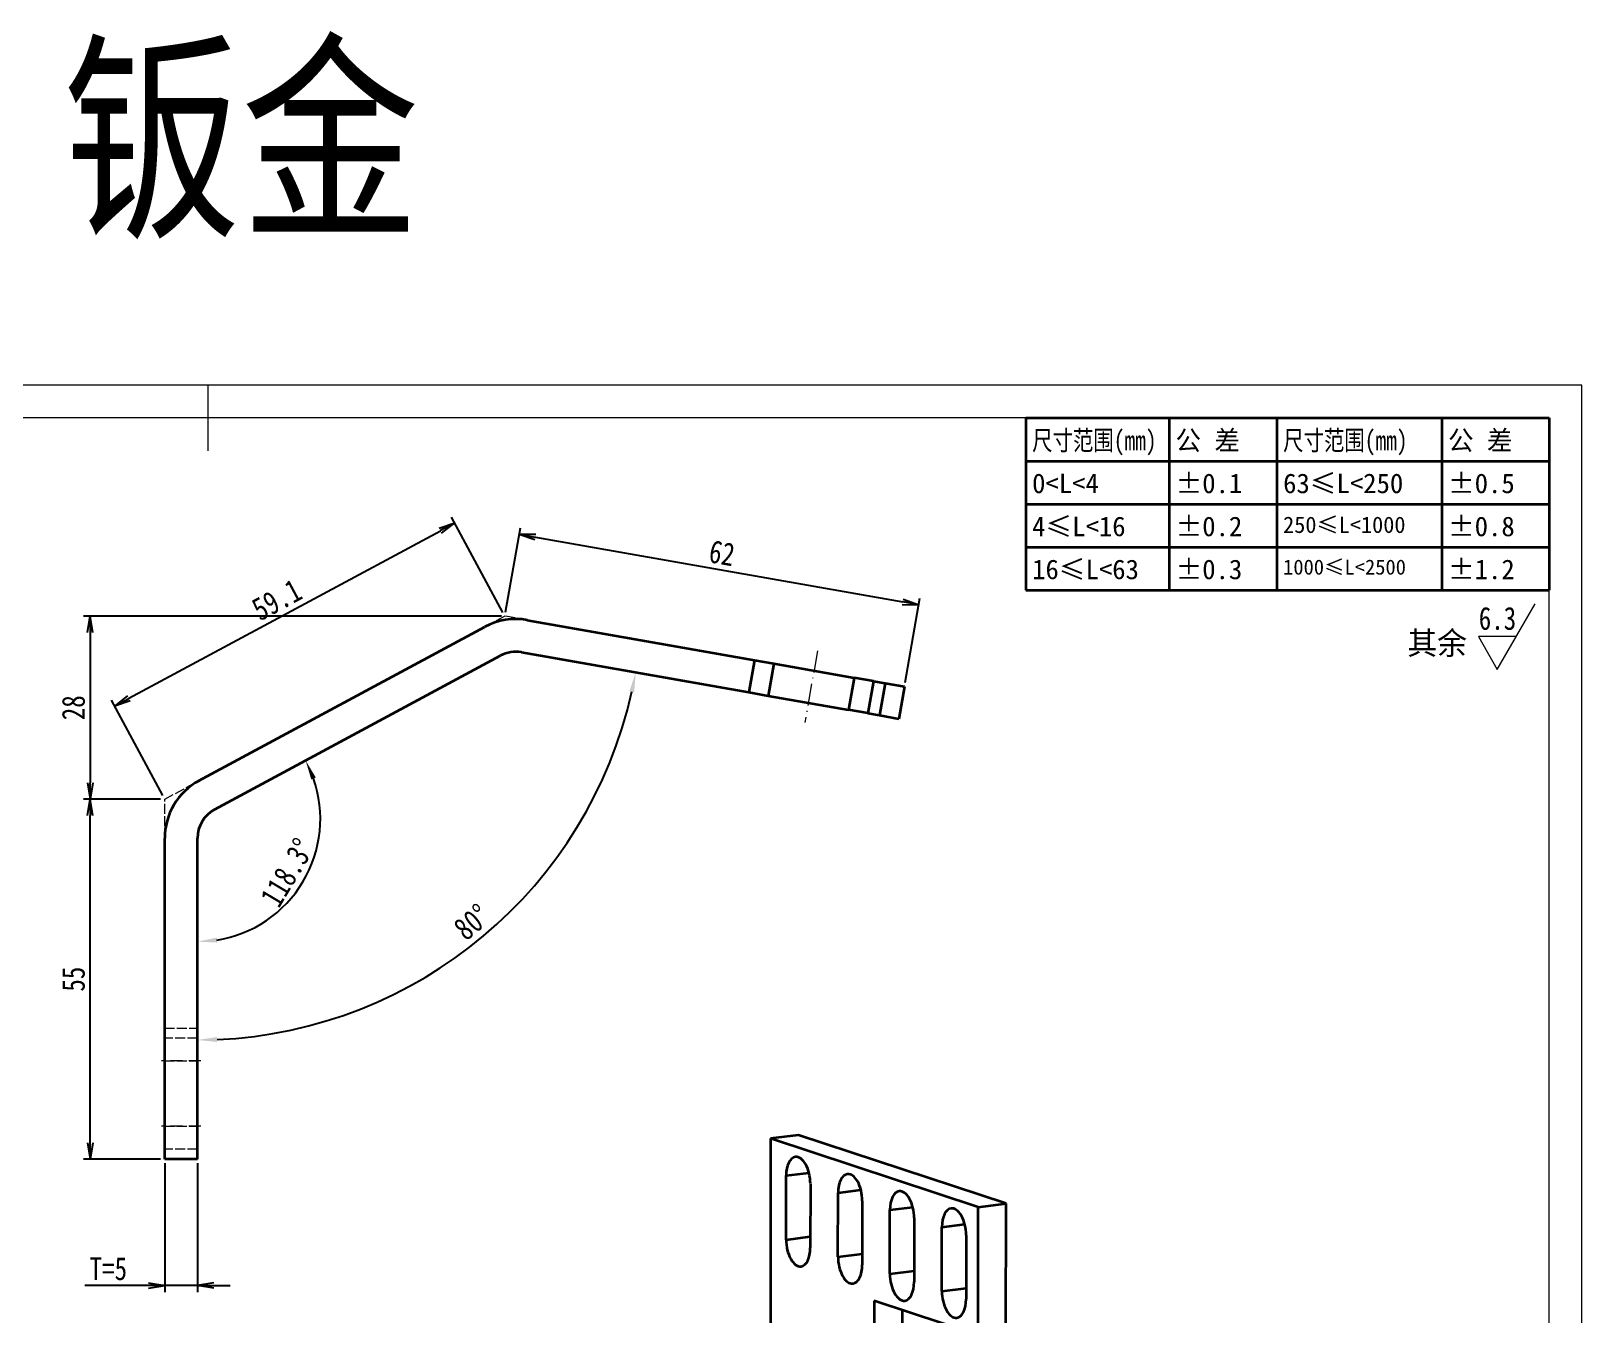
# Model space of a CAD drawing. Header units: millimetres. Extents: x -15766 to 80009, y -9701 to 15159.
# Drawn here: x -7952.4 to -7715.4, y 2993.4 to 3189.6 of the extents above; entities that cross this region are included whole.
import ezdxf
from ezdxf.enums import TextEntityAlignment as Align

# ---------------------------------------------------------------- set-up
doc = ezdxf.new("R2010")
doc.units = ezdxf.units.MM
for name, pattern in [('CENTER-HOKUTO_1', [16, 13, -1, 1, -1]), ('DASHDOT', [18.5, 12, -3, 0.5, -3]), ('DASHED', [15, 12, -3]), ('HIDDEN-HOKUTO_1', [2, 1, -1])]:
    doc.linetypes.add(name, pattern=pattern)
doc.layers.get('DEFPOINTS').update_dxf_attribs({"lineweight": 18})
for name, color, linetype, lineweight in [('AM_7', 2, 'CENTER-HOKUTO_1', 18), ('AM_HID', 1, 'HIDDEN-HOKUTO_1', 18), ('AM_VIS', 7, 'Continuous', 18), ('CDRAFT0', 7, 'Continuous', 18), ('DIM', 253, 'Continuous', 20), ('title_frame', 7, 'Continuous', 18), ('word_dim', 9, 'Continuous', 18), ('尺寸线层', 3, 'Continuous', 18), ('粗实线层', 7, 'Continuous', 35), ('粗实线层_1', 7, 'Continuous', 15)]:
    doc.layers.add(name, color=color, linetype=linetype, lineweight=lineweight)
doc.styles.add('DIM', font='', dxfattribs={"width": 0.8})
doc.styles.get('DIM').set_extended_font_data('NSimSun')
doc.dimstyles.new('1-1', dxfattribs={"dimtxt": 3.5, "dimasz": 3, "dimexe": 1, "dimexo": 0, "dimgap": 1, "dimtad": 1, "dimdsep": 46, "dimtxsty": 'DIM', "dimblk": '_CAXARROW', "dimcen": 0, "dimdle": 6, "dimclrd": 256, "dimclre": 256, "dimclrt": 3, "dimazin": 2, "dimtfac": 0.707107, "dimtmove": 0, "dimatfit": 3, "dimfxl": 0, "dimfrac": 2, "dimtolj": 1, "dimarcsym": 0})
doc.dimstyles.new('1-1$0', dxfattribs={"dimtxt": 3.5, "dimasz": 2.5, "dimexe": 1, "dimexo": 0.625, "dimgap": 0.8, "dimtad": 1, "dimdsep": 46, "dimtxsty": 'DIM', "dimblk": 'OPEN', "dimcen": 0, "dimdle": 5, "dimclrd": 256, "dimclre": 256, "dimclrt": 3, "dimazin": 3, "dimtfac": 0.5, "dimtmove": 0, "dimatfit": 3, "dimldrblk": 'OPEN', "dimfxl": 0, "dimtolj": 1, "dimarcsym": 0})

# ---------------------------------------------------------------- blocks, each defined once
blk = doc.blocks.new('*X1577')
at = {"layer": 'CDRAFT0'}
for p, q in [((420, 297), (0, 297)), ((420, 0), (420, 297))]:
    blk.add_line(p, q, dxfattribs=at)
at = {"layer": '粗实线层_1'}
for p, q in [((210, 297), (210, 287)), ((415, 292), (25, 292)), ((415, 5), (415, 292))]:
    blk.add_line(p, q, dxfattribs=at)
blk = doc.blocks.new('自由公差_1')
at = {"layer": '粗实线层'}
for p, q in [((-80, 0), (0, 0)), ((-80, 0), (-80, -26.3)), ((-58.08, 0), (-58.08, -26.3)), ((-41.64, 0), (-41.64, -26.3)), ((-16.44, 0), (-16.44, -26.3)), ((0, 0), (0, -26.3)), ((-80, -6.58), (0, -6.58)), ((-80, -13.15), (0, -13.15)), ((-80, -19.73), (0, -19.73)), ((-80, -26.3), (0, -26.3))]:
    blk.add_line(p, q, dxfattribs=at)
at = {"layer": '尺寸线层', "linetype": 'Continuous', "attachment_point": 1, "line_spacing_factor": 0.9}
for s, insert, char_height, width in [('{\\W0.8;尺寸范围(mm)}', (-79.04, -1.92), 3, 22.6032), ('公 差', (-57.12, -1.92), 3, 22.6032), ('{\\W0.8;尺寸范围(mm)}', (-40.68, -1.92), 3, 22.6032), ('公 差', (-15.48, -1.92), 3, 22.6032), ('0<L<4', (-79.04, -8.49), 3, 22.6032), ('%%P0.1', (-57.12, -8.49), 3, 12.7119), ('63≤L<250', (-40.68, -8.49), 3, 22.6032), ('%%P0.5', (-15.48, -8.49), 3, 12.5771), ('4≤L<16', (-79.04, -15.07), 3, 22.6032), ('%%P0.2', (-57.12, -15.07), 3, 12.4769), ('250≤L<1000', (-40.68, -15.07), 2.5, 22.6032), ('%%P0.8', (-15.48, -15.07), 3, 13.0759), ('16≤L<63', (-79.04, -21.64), 3, 22.6032), ('%%P0.3', (-57.12, -21.64), 3, 12.7119), ('1000≤L<2500', (-40.68, -21.64), 2.3, 22.6032), ('%%P1.2', (-15.48, -21.64), 3, 12.8764)]:
    blk.add_mtext(s, dxfattribs=dict(at, insert=insert, char_height=char_height, width=width))
blk = doc.blocks.new('A$C6ABE01B5')
at = {"layer": 'AM_VIS', "color": 7, "lineweight": 35}
for p, q in [((-31.75, 10.48), (-31.8, -37.51)), ((0, 0), (-31.75, 10.48)), ((4.24, 0.54), (-27.5, 11.01)), ((-15.9, -14.34), (-15.93, -42.75)), ((-11.66, -15.74), (-11.69, -42.21)), ((-27.35, -45.56), (9.69, -63.89)), ((-9.46, -46.24), (27.58, -64.56)), ((16.17, -58.92), (43.91, -49.76)), ((30.32, -64.72), (76.74, -49.41)), ((-11.48, -50.8), (25.56, -69.13)), ((31.05, -69.45), (77.47, -54.13))]:
    blk.add_line(p, q, dxfattribs=at)
at = {"layer": 'AM_VIS', "color": 7, "lineweight": 35, "ltscale": 0.106902}
for p, q in [((-27.5, 11.01), (-31.75, 10.48)), ((-0.02, -19.57), (4.22, -19.04))]:
    blk.add_line(p, q, dxfattribs=at)
at = {"layer": 'AM_VIS', "color": 7, "lineweight": 35, "ltscale": 0.24469}
for p, q in [((-29.38, -4.99), (-29.37, 4.8)), ((-25.67, 3.57), (-25.68, -6.21)), ((-21.45, -7.61), (-21.43, 2.18)), ((-17.73, 0.96), (-17.74, -8.83)), ((-9.79, -1.66), (-9.81, -11.45)), ((-5.57, -12.85), (-5.56, -3.06)), ((-1.86, -4.28), (-1.87, -14.07))]:
    blk.add_line(p, q, dxfattribs=at)
at = {"layer": 'AM_VIS', "color": 7, "lineweight": 35, "ltscale": 0.088002}
for p, q in [((-29.37, 4.8), (-25.88, 5.24)), ((-21.43, 2.18), (-17.94, 2.62))]:
    blk.add_line(p, q, dxfattribs=at)
at = {"layer": 'AM_VIS', "color": 7, "lineweight": 35, "ltscale": 0.088052}
blk.add_line((-13.5, -0.44), (-10, 0), dxfattribs=at)
at = {"layer": 'AM_VIS', "color": 7, "lineweight": 35, "ltscale": 0.489374}
blk.add_line((-0.02, -19.57), (0, 0), dxfattribs=at)
at = {"layer": 'AM_VIS', "color": 7, "lineweight": 35, "ltscale": 0.106903}
blk.add_line((0, 0), (4.24, 0.54), dxfattribs=at)
at = {"layer": 'AM_VIS', "color": 7, "lineweight": 35, "ltscale": 0.48938}
blk.add_line((4.22, -19.04), (4.24, 0.54), dxfattribs=at)
at = {"layer": 'AM_VIS', "color": 7, "lineweight": 35, "ltscale": 0.244684}
blk.add_line((-13.51, -10.23), (-13.5, -0.44), dxfattribs=at)
at = {"layer": 'AM_VIS', "color": 7, "lineweight": 35, "ltscale": 0.093368}
blk.add_line((-29.38, -4.99), (-25.68, -4.52), dxfattribs=at)
at = {"layer": 'AM_VIS', "color": 7, "lineweight": 35, "ltscale": 0.088003}
blk.add_line((-5.56, -3.06), (-2.07, -2.62), dxfattribs=at)
at = {"layer": 'AM_VIS', "color": 7, "lineweight": 35, "ltscale": 0.093415}
blk.add_line((-21.45, -7.61), (-17.74, -7.14), dxfattribs=at)
at = {"layer": 'AM_VIS', "color": 7, "lineweight": 35, "ltscale": 0.093367}
blk.add_line((-13.51, -10.23), (-9.8, -9.76), dxfattribs=at)
at = {"layer": 'AM_VIS', "color": 7, "lineweight": 35, "ltscale": 0.093416}
blk.add_line((-5.57, -12.85), (-1.87, -12.38), dxfattribs=at)
at = {"layer": 'AM_VIS', "color": 7, "lineweight": 35, "ltscale": 0.417876}
for p, q in [((-0.02, -19.57), (-15.9, -14.34)), ((-15.93, -42.75), (-31.8, -37.51)), ((-11.48, -50.8), (-27.35, -45.56))]:
    blk.add_line(p, q, dxfattribs=at)
at = {"layer": 'AM_VIS', "color": 7, "lineweight": 35, "ltscale": 0.040868}
for p, q in [((59.37, -44.66), (58.45, -46.01)), ((77.66, -48.06), (76.74, -49.41)), ((78.39, -52.78), (77.47, -54.13))]:
    blk.add_line(p, q, dxfattribs=at)
at = {"layer": 'AM_VIS', "color": 7, "lineweight": 35, "ltscale": 0.03928}
blk.add_line((59.37, -44.66), (60.87, -44.17), dxfattribs=at)
at = {"layer": 'AM_VIS', "color": 7, "lineweight": 35, "ltscale": 0.102625}
for p, q in [((60.87, -44.17), (64.96, -43.87)), ((43.91, -49.76), (48, -49.46))]:
    blk.add_line(p, q, dxfattribs=at)
at = {"layer": 'AM_VIS', "color": 7, "lineweight": 35, "ltscale": 0.33432}
blk.add_line((77.66, -48.06), (64.96, -43.87), dxfattribs=at)
at = {"layer": 'AM_VIS', "color": 7, "lineweight": 35, "ltscale": 0.119555}
for p, q in [((59.18, -50.74), (58.45, -46.01)), ((77.47, -54.13), (76.74, -49.41)), ((78.39, -52.78), (77.66, -48.06))]:
    blk.add_line(p, q, dxfattribs=at)
at = {"layer": 'AM_VIS', "color": 7, "lineweight": 35, "ltscale": 0.208963}
blk.add_line((58.45, -46.01), (66.39, -48.63), dxfattribs=at)
at = {"layer": 'AM_VIS', "color": 7, "lineweight": 35, "ltscale": 0.208961}
blk.add_line((55.94, -52.08), (48, -49.46), dxfattribs=at)
at = {"layer": 'AM_VIS', "color": 7, "lineweight": 35, "ltscale": 0.045253}
blk.add_line((66.39, -48.63), (66.67, -50.42), dxfattribs=at)
at = {"layer": 'AM_VIS', "color": 7, "lineweight": 35, "ltscale": 0.09384}
blk.add_line((59.18, -50.74), (62.75, -51.92), dxfattribs=at)
at = {"layer": 'AM_VIS', "color": 7, "lineweight": 35, "ltscale": 0.41783}
blk.add_line((25.56, -69.13), (9.69, -63.89), dxfattribs=at)
at = {"layer": 'AM_VIS', "color": 7, "lineweight": 35, "ltscale": 0.191276}
blk.add_line((30.32, -64.72), (23.06, -62.33), dxfattribs=at)
at = {"layer": 'AM_VIS', "color": 7, "lineweight": 35, "ltscale": 0.417878}
blk.add_line((26.46, -69.49), (10.59, -64.26), dxfattribs=at)
at = {"layer": 'AM_VIS', "color": 7, "lineweight": 35}
for centre, major_axis, ratio, start_param, end_param in [((-27.52, 4.19), (-0.44, 3.47), 0.518074, 6.283185, 7.611903), ((-27.52, 4.19), (-0.44, 3.47), 0.518074, 4.470311, 6.283185), ((-19.58, 1.57), (-0.44, 3.47), 0.518074, 6.283185, 7.611903), ((-19.58, 1.57), (-0.44, 3.47), 0.518074, 4.470311, 6.283185), ((-11.65, -1.05), (-0.44, 3.47), 0.518074, 6.283185, 7.611903), ((-11.65, -1.05), (-0.44, 3.47), 0.518074, 4.470311, 6.283185), ((-3.71, -3.67), (-0.44, 3.47), 0.518074, 6.283185, 7.611903), ((-3.71, -3.67), (-0.44, 3.47), 0.518074, 4.470311, 6.283185), ((-27.53, -5.6), (-0.44, 3.47), 0.518074, 1.328718, 3.141593), ((-27.53, -5.6), (-0.44, 3.47), 0.518074, 3.141593, 4.470311), ((-19.59, -8.22), (-0.44, 3.47), 0.518074, 1.328718, 3.141593), ((-19.59, -8.22), (-0.44, 3.47), 0.518074, 3.141593, 4.470311), ((-11.66, -10.84), (-0.44, 3.47), 0.518074, 1.328718, 3.141593), ((-11.66, -10.84), (-0.44, 3.47), 0.518074, 3.141593, 4.470311), ((-3.72, -13.46), (-0.44, 3.47), 0.518074, 1.328718, 3.141593), ((-3.72, -13.46), (-0.44, 3.47), 0.518074, 3.141593, 4.470311), ((-23.32, -36.43), (-3.13, -9.5), 0.830396, 5.08925, 6.166105), ((-7.45, -41.67), (-1.57, -4.75), 0.830396, 5.08925, 6.166105), ((-7.45, -41.67), (-3.13, -9.5), 0.830396, 5.08925, 6.166105), ((61.17, -50.36), (6.18, 0.96), 0.2919, 3.660811, 6.283269), ((61.17, -50.36), (6.18, 0.96), 0.2919, 0.000084, 0.519218), ((13.72, -54.76), (-3.13, -9.5), 0.830396, 6.166105, 6.28312), ((29.59, -60), (-1.57, -4.75), 0.830396, 6.166105, 6.283184), ((29.59, -60), (-1.57, -4.75), 0.830396, 6.283184, 6.834601), ((29.59, -60), (-3.13, -9.5), 0.830396, 6.166105, 6.28312), ((29.59, -60), (-3.13, -9.5), 0.830396, 6.28312, 6.834601)]:
    blk.add_ellipse(centre, major_axis=major_axis, ratio=ratio, start_param=start_param, end_param=end_param, dxfattribs=at)
blk = doc.blocks.new('_OPEN')
at = {"color": 0, "linetype": 'ByBlock', "lineweight": -2}
for p, q in [((-1, 0.166667), (0, 0)), ((-1, -0.166667), (0, 0)), ((0, 0), (-1, 0))]:
    blk.add_line(p, q, dxfattribs=at)
blk = doc.blocks.new('*D1682')
at = {"layer": 'DEFPOINTS', "color": 0, "transparency": 16777216}
for p in [(-7932, 3017.2), (-7927, 3017.2), (-7932, 2997.87)]:
    blk.add_point(p, dxfattribs=at)
at = {"layer": 'word_dim', "linetype": 'Continuous', "lineweight": -2, "transparency": 16777216}
for p, q in [((-7932, 3016.58), (-7932, 2996.87)), ((-7927, 3016.58), (-7927, 2996.87)), ((-7934.5, 2997.87), (-7944.22, 2997.87)), ((-7927, 2997.87), (-7932, 2997.87)), ((-7924.5, 2997.87), (-7922, 2997.87))]:
    blk.add_line(p, q, dxfattribs=at)
at = {"layer": 'word_dim', "lineweight": -2, "transparency": 16777216, "xscale": 2.5, "yscale": 2.5, "zscale": 2.5}
blk.add_blockref('_OPEN', (-7932, 2997.87), dxfattribs=at)
at = {"layer": 'word_dim', "lineweight": -2, "transparency": 16777216, "xscale": 2.5, "yscale": 2.5, "zscale": 2.5, "rotation": 180}
blk.add_blockref('_OPEN', (-7927, 2997.87), dxfattribs=at)
at = {"layer": 'word_dim', "color": 3, "transparency": 16777216, "insert": (-7940.61, 3000.42), "char_height": 3.5, "attachment_point": 5, "style": 'DIM'}
blk.add_mtext('\\A1;T=5', dxfattribs=at)
blk = doc.blocks.new('*D1683')
at = {"layer": 'DEFPOINTS', "color": 0, "transparency": 16777216}
for p in [(-7943.39, 3072.2), (-7932, 3072.2), (-7932, 3017.2)]:
    blk.add_point(p, dxfattribs=at)
at = {"layer": 'word_dim', "linetype": 'Continuous', "lineweight": -2, "transparency": 16777216}
for p, q in [((-7932.63, 3072.2), (-7944.39, 3072.2)), ((-7943.39, 3019.7), (-7943.39, 3069.7)), ((-7932.63, 3017.2), (-7944.39, 3017.2))]:
    blk.add_line(p, q, dxfattribs=at)
at = {"layer": 'word_dim', "lineweight": -2, "transparency": 16777216, "xscale": 2.5, "yscale": 2.5, "zscale": 2.5}
for p, rotation in [((-7943.39, 3072.2), 90), ((-7943.39, 3017.2), 270)]:
    blk.add_blockref('_OPEN', p, dxfattribs=dict(at, rotation=rotation))
at = {"layer": 'word_dim', "color": 3, "transparency": 16777216, "insert": (-7945.94, 3044.7), "char_height": 3.5, "attachment_point": 5, "rotation": 90, "style": 'DIM'}
blk.add_mtext('\\A1;55', dxfattribs=at)
blk = doc.blocks.new('*D1684')
at = {"layer": 'DEFPOINTS', "color": 0, "transparency": 16777216}
for p in [(-7887.67, 3114.45), (-7880, 3100.2), (-7932, 3072.2)]:
    blk.add_point(p, dxfattribs=at)
at = {"layer": 'word_dim', "linetype": 'Continuous', "lineweight": -2, "transparency": 16777216}
for p, q in [((-7880.3, 3100.75), (-7888.15, 3115.33)), ((-7937.47, 3087.63), (-7889.87, 3113.26)), ((-7932.3, 3072.75), (-7940.15, 3087.33))]:
    blk.add_line(p, q, dxfattribs=at)
at = {"layer": 'word_dim', "lineweight": -2, "transparency": 16777216, "xscale": 2.5, "yscale": 2.5, "zscale": 2.5}
for p, rotation in [((-7887.67, 3114.45), 28.30161509528253), ((-7939.67, 3086.44), 208.3016150952825)]:
    blk.add_blockref('_OPEN', p, dxfattribs=dict(at, rotation=rotation))
at = {"layer": 'word_dim', "color": 3, "transparency": 16777216, "insert": (-7914.88, 3102.69), "char_height": 3.5, "attachment_point": 5, "rotation": 28.3016, "style": 'DIM'}
blk.add_mtext('\\A1;59.1', dxfattribs=at)
blk = doc.blocks.new('*D1685')
at = {"layer": 'DEFPOINTS', "color": 0, "transparency": 16777216}
for p in [(-7816.74, 3101.94), (-7880, 3100.2), (-7818.95, 3089.44)]:
    blk.add_point(p, dxfattribs=at)
at = {"layer": 'word_dim', "linetype": 'Continuous', "lineweight": -2, "transparency": 16777216}
for p, q in [((-7879.89, 3100.82), (-7877.63, 3113.69)), ((-7875.34, 3112.27), (-7819.2, 3102.37)), ((-7818.84, 3090.05), (-7816.57, 3102.92))]:
    blk.add_line(p, q, dxfattribs=at)
at = {"layer": 'word_dim', "lineweight": -2, "transparency": 16777216, "xscale": 2.5, "yscale": 2.5, "zscale": 2.5}
for p, rotation in [((-7877.8, 3112.7), 169.9984100600897), ((-7816.74, 3101.94), 349.9984100600897)]:
    blk.add_blockref('_OPEN', p, dxfattribs=dict(at, rotation=rotation))
at = {"layer": 'word_dim', "color": 3, "transparency": 16777216, "insert": (-7846.83, 3109.83), "char_height": 3.5, "attachment_point": 5, "rotation": 349.9984, "style": 'DIM'}
blk.add_mtext('\\A1;62', dxfattribs=at)
blk = doc.blocks.new('_CAXARROW')
blk.add_hatch(color=0).paths.add_polyline_path([(0, 0), (-1, 0.125), (-1, -0.125)], flags=0)
blk = doc.blocks.new('*D1686')
at = {"layer": 'DEFPOINTS', "color": 0, "transparency": 16777216}
for p in [(-7880.69, 3094.15), (-7924.37, 3070.63), (-7927, 3066.23), (-7915.07, 3054.71), (-7927, 3017.2)]:
    blk.add_point(p, dxfattribs=at)
at = {"layer": 'word_dim', "linetype": 'Continuous', "lineweight": -2, "transparency": 16777216}
blk.add_arc((-7927, 3069.22), 18.79, 279.1591, 19.1415, dxfattribs=at)
at = {"layer": 'word_dim', "lineweight": -2, "transparency": 16777216, "xscale": 3, "yscale": 3, "zscale": 3}
for p, rotation in [((-7910.46, 3078.12), 113.7210170505124), ((-7927, 3050.43), 184.5795286645063)]:
    blk.add_blockref('_CAXARROW', p, dxfattribs=dict(at, rotation=rotation))
at = {"layer": 'word_dim', "color": 3, "transparency": 16777216, "insert": (-7913.24, 3060.99), "char_height": 3.5, "attachment_point": 5, "rotation": 59.1503, "style": 'DIM'}
blk.add_mtext('\\A1;118.3°', dxfattribs=at)
blk = doc.blocks.new('*D1687')
at = {"layer": 'DEFPOINTS', "color": 0, "transparency": 16777216}
for p in [(-7877.45, 3094.68), (-7842.74, 3088.56), (-7927, 3066.23), (-7896.48, 3042.63), (-7927, 3017.2)]:
    blk.add_point(p, dxfattribs=at)
at = {"layer": 'word_dim', "linetype": 'Continuous', "lineweight": -2, "transparency": 16777216}
blk.add_arc((-7927, 3103.41), 68.01, 272.5274, 347.4718, dxfattribs=at)
at = {"layer": 'word_dim', "lineweight": -2, "transparency": 16777216, "xscale": 3, "yscale": 3, "zscale": 3}
for p, rotation in [((-7860.02, 3091.6), 78.7355302791325), ((-7927, 3035.4), 181.263709180341)]:
    blk.add_blockref('_CAXARROW', p, dxfattribs=dict(at, rotation=rotation))
at = {"layer": 'word_dim', "color": 3, "transparency": 16777216, "insert": (-7885.05, 3053.42), "char_height": 3.5, "attachment_point": 5, "rotation": 39.9996, "style": 'DIM'}
blk.add_mtext('\\A1;80°', dxfattribs=at)
blk = doc.blocks.new('*D1688')
at = {"layer": 'DEFPOINTS', "color": 0, "transparency": 16777216}
for p in [(-7879.89, 3100.18), (-7943.39, 3072.2), (-7932, 3072.2)]:
    blk.add_point(p, dxfattribs=at)
at = {"layer": 'word_dim', "linetype": 'Continuous', "lineweight": -2, "transparency": 16777216}
for p, q in [((-7880.52, 3100.18), (-7944.39, 3100.18)), ((-7943.39, 3097.68), (-7943.39, 3074.7)), ((-7932.63, 3072.2), (-7944.39, 3072.2))]:
    blk.add_line(p, q, dxfattribs=at)
at = {"layer": 'word_dim', "lineweight": -2, "transparency": 16777216, "xscale": 2.5, "yscale": 2.5, "zscale": 2.5}
for p, rotation in [((-7943.39, 3100.18), 90), ((-7943.39, 3072.2), 270)]:
    blk.add_blockref('_OPEN', p, dxfattribs=dict(at, rotation=rotation))
at = {"layer": 'word_dim', "color": 3, "transparency": 16777216, "insert": (-7945.94, 3086.19), "char_height": 3.5, "attachment_point": 5, "rotation": 90, "style": 'DIM'}
blk.add_mtext('\\A1;28', dxfattribs=at)

msp = doc.modelspace()

# ---------------------------------------------------------------- linework, layer by layer
at = {"layer": 'AM_7', "color": 2, "linetype": 'DASHDOT', "lineweight": 13, "ltscale": 0.278279}
msp.add_line((-7832.23343, 3094.89159), (-7834.16702, 3083.92967), dxfattribs=at)
at = {"layer": 'AM_7', "color": 2, "linetype": 'DASHDOT', "lineweight": 13, "ltscale": 0.15}
for p, q in [((-7926.50296, 3032.20287), (-7932.50296, 3032.20287)), ((-7926.50296, 3022.20287), (-7932.50296, 3022.20287))]:
    msp.add_line(p, q, dxfattribs=at)
at = {"layer": 'AM_HID', "color": 1, "linetype": 'DASHED', "lineweight": 13, "ltscale": 0.125}
for p, q in [((-7880.00353, 3100.20307), (-7883.06036, 3098.5564)), ((-7876.58266, 3099.59973), (-7880.00353, 3100.20307)), ((-7932.00296, 3072.20237), (-7926.74396, 3075.03468)), ((-7932.00296, 3066.22996), (-7932.00296, 3072.20237)), ((-7932.00296, 3037.20287), (-7927.00296, 3037.20287)), ((-7927.00296, 3035.70287), (-7932.00296, 3035.70287)), ((-7927.00296, 3035.70287), (-7932.00296, 3035.70287)), ((-7927.00296, 3035.70287), (-7932.00296, 3035.70287)), ((-7927.00296, 3035.70287), (-7932.00296, 3035.70287)), ((-7932.00296, 3032.20287), (-7927.00296, 3032.20287)), ((-7932.00296, 3032.20287), (-7927.00296, 3032.20287)), ((-7932.00296, 3032.20287), (-7927.00296, 3032.20287)), ((-7932.00296, 3032.20287), (-7927.00296, 3032.20287)), ((-7932.00296, 3032.20287), (-7927.00296, 3032.20287)), ((-7932.00296, 3032.20287), (-7927.00296, 3032.20287)), ((-7932.00296, 3032.20287), (-7927.00296, 3032.20287)), ((-7932.00296, 3032.20287), (-7927.00296, 3032.20287)), ((-7932.00296, 3022.20287), (-7927.00296, 3022.20287)), ((-7932.00296, 3022.20287), (-7927.00296, 3022.20287)), ((-7932.00296, 3022.20287), (-7927.00296, 3022.20287)), ((-7932.00296, 3022.20287), (-7927.00296, 3022.20287)), ((-7932.00296, 3022.20287), (-7927.00296, 3022.20287)), ((-7932.00296, 3022.20287), (-7927.00296, 3022.20287)), ((-7932.00296, 3022.20287), (-7927.00296, 3022.20287)), ((-7932.00296, 3022.20287), (-7927.00296, 3022.20287)), ((-7927.00296, 3018.70287), (-7932.00296, 3018.70287)), ((-7927.00296, 3018.70287), (-7932.00296, 3018.70287)), ((-7927.00296, 3018.70287), (-7932.00296, 3018.70287)), ((-7927.00296, 3018.70287), (-7932.00296, 3018.70287))]:
    msp.add_line(p, q, dxfattribs=at)
at = {"layer": 'AM_HID', "color": 1, "linetype": 'DASHED', "lineweight": 13, "ltscale": 0.124999}
msp.add_line((-7821.89944, 3089.95628), (-7822.76858, 3085.03246), dxfattribs=at)
at = {"layer": 'AM_VIS', "color": 7, "lineweight": 35}
for p, q in [((-7926.82175, 3074.99278), (-7883.06036, 3098.5564)), ((-7876.58266, 3099.59973), (-7841.87601, 3093.47899)), ((-7924.37405, 3070.63231), (-7880.69046, 3094.15404)), ((-7877.45218, 3094.67577), (-7842.74319, 3088.55516)), ((-7932.00296, 3017.20287), (-7932.00296, 3066.22996)), ((-7927.00296, 3017.20287), (-7927.00296, 3066.22996))]:
    msp.add_line(p, q, dxfattribs=at)
at = {"layer": 'AM_VIS', "color": 7, "lineweight": 35, "ltscale": 0.12499}
for p, q in [((-7841.87601, 3093.47899), (-7842.74319, 3088.55516)), ((-7823.65726, 3090.2661), (-7824.52444, 3085.34227)), ((-7818.94632, 3089.43529), (-7819.81351, 3084.51146))]:
    msp.add_line(p, q, dxfattribs=at)
at = {"layer": 'AM_VIS', "color": 7, "lineweight": 35, "ltscale": 0.075016}
for p, q in [((-7841.87601, 3093.47899), (-7838.92093, 3092.95799)), ((-7824.52444, 3085.34227), (-7827.47952, 3085.86327)), ((-7822.76858, 3085.03246), (-7819.81351, 3084.51146))]:
    msp.add_line(p, q, dxfattribs=at)
at = {"layer": 'AM_VIS', "color": 7, "lineweight": 35, "ltscale": 0.125005}
msp.add_line((-7838.92093, 3092.95799), (-7839.79007, 3088.03392), dxfattribs=at)
at = {"layer": 'AM_VIS', "color": 7, "lineweight": 35, "ltscale": 0.312512}
msp.add_line((-7838.92093, 3092.95799), (-7826.61038, 3090.78709), dxfattribs=at)
at = {"layer": 'AM_VIS', "color": 7, "lineweight": 35, "ltscale": 0.124999}
for p, q in [((-7826.61038, 3090.78709), (-7827.47952, 3085.86327)), ((-7821.89944, 3089.95628), (-7822.76858, 3085.03246))]:
    msp.add_line(p, q, dxfattribs=at)
at = {"layer": 'AM_VIS', "color": 7, "lineweight": 35, "ltscale": 0.074968}
for p, q in [((-7823.65726, 3090.2661), (-7826.61038, 3090.78709)), ((-7821.89944, 3089.95628), (-7818.94632, 3089.43529))]:
    msp.add_line(p, q, dxfattribs=at)
at = {"layer": 'AM_VIS', "color": 7, "lineweight": 35, "ltscale": 0.044623}
msp.add_line((-7823.65726, 3090.2661), (-7821.89944, 3089.95628), dxfattribs=at)
at = {"layer": 'AM_VIS', "color": 7, "lineweight": 35, "ltscale": 0.074969}
msp.add_line((-7842.74319, 3088.55516), (-7839.79007, 3088.03392), dxfattribs=at)
at = {"layer": 'AM_VIS', "color": 7, "lineweight": 35, "ltscale": 0.312511}
msp.add_line((-7839.79007, 3088.03392), (-7827.47952, 3085.86327), dxfattribs=at)
at = {"layer": 'AM_VIS', "color": 7, "lineweight": 35, "ltscale": 0.044575}
msp.add_line((-7824.52444, 3085.34227), (-7822.76858, 3085.03246), dxfattribs=at)
at = {"layer": 'AM_VIS', "color": 7, "lineweight": 35, "ltscale": 0.125}
msp.add_line((-7927.00296, 3017.20287), (-7932.00296, 3017.20287), dxfattribs=at)
at = {"layer": 'AM_VIS', "color": 7, "lineweight": 35}
for centre, radius, start, end in [((-7878.31937, 3089.75169), 10, 79.9987136, 118.3007616), ((-7878.31937, 3089.75169), 5, 79.9987136, 118.3007616), ((-7922.00296, 3066.22996), 10, 118.3007616, 179.999995), ((-7922.00296, 3066.22996), 5, 118.3007616, 179.999995)]:
    msp.add_arc(centre, radius, start, end, dxfattribs=at)
at = {"layer": 'DIM'}
for p, q in [((-7728.33316, 3092.05697), (-7722.55966, 3102.05697)), ((-7725.44641, 3097.05697), (-7731.21991, 3097.05697)), ((-7731.21991, 3097.05697), (-7728.33316, 3092.05697))]:
    msp.add_line(p, q, dxfattribs=at)

# ---------------------------------------------------------------- block references
at = {"layer": 'title_frame'}
for name, p in [('*X1577', (-8135.38828, 2838.48453)), ('自由公差_1', (-7720.38828, 3130.48453))]:
    msp.add_blockref(name, p, dxfattribs=at)
at = {"layer": 'word_dim', "color": 3, "true_color": 0x00ff00}
msp.add_blockref('A$C6ABE01B5', (-7807.65324, 3009.86013), dxfattribs=at)

# ---------------------------------------------------------------- texts
at = {"layer": 'DIM', "insert": (-7947.59315, 3185.69212), "char_height": 25, "width": 104.980501, "attachment_point": 1, "style": 'DIM'}
msp.add_mtext('{\\C3;钣金}', dxfattribs=at)
at = {"layer": 'DIM', "color": 2, "style": 'DIM', "width": 0.8}
msp.add_attdef('6.3', text='0.0', height=3.5, dxfattribs=at).set_placement((-7725.44641, 3097.05697), align=Align.BOTTOM_RIGHT)
at = {"layer": 'word_dim', "linetype": 'Continuous', "insert": (-7742.07312, 3097.82283), "char_height": 3.5, "width": 10.860604, "attachment_point": 1}
msp.add_mtext('{\\C3;其余}', dxfattribs=at)

# ---------------------------------------------------------------- dimensions: what is measured, and where the dimension line sits
at = {"layer": 'word_dim', "color": 3, "true_color": 0x00ff00}
dim = msp.add_aligned_dim(p1=(-7932.00296, 3072.20237), p2=(-7880.00353, 3100.20307), distance=16.17628, dimstyle='1-1$0', override={"dimdec": 1}, dxfattribs=at)
dim.commit()
dim.dimension.update_dxf_attribs({"geometry": '*D1684', "text_midpoint": (-7914.88162, 3102.69053)})
dim = msp.add_aligned_dim(p1=(-7880.00353, 3100.20307), p2=(-7818.94632, 3089.43529), distance=12.6942, dimstyle='1-1$0', dxfattribs=at)
dim.commit()
dim.dimension.update_dxf_attribs({"geometry": '*D1685', "text_midpoint": (-7846.82738, 3109.83171)})
for p1, picture, middle in [((-7879.89498, 3100.18392), '*D1688', (-7945.93559, 3086.19315)), ((-7932.00296, 3017.20287), '*D1683', (-7945.93559, 3044.70262))]:
    dim = msp.add_linear_dim(base=(-7943.38559, 3072.20237), p1=p1, p2=(-7932.00296, 3072.20237), angle=90, dimstyle='1-1$0', override={"dimdec": 1}, dxfattribs=at)
    dim.commit()
    dim.dimension.update_dxf_attribs({"geometry": picture, "text_midpoint": middle})
for base, line1, picture, middle in [((-7896.47834, 3042.63341), ((-7877.45218, 3094.67577), (-7842.74319, 3088.55516)), '*D1687', (-7885.05203, 3053.41774)), ((-7915.06984, 3054.70645), ((-7924.37405, 3070.63231), (-7880.69046, 3094.15404)), '*D1686', (-7913.23502, 3060.99321))]:
    dim = msp.add_angular_dim_2l(base=base, line1=line1, line2=((-7927.00296, 3017.20287), (-7927.00296, 3066.22996)), dimstyle='1-1', dxfattribs=at)
    dim.commit()
    dim.dimension.update_dxf_attribs({"geometry": picture, "text_midpoint": middle})
dim = msp.add_linear_dim(base=(-7932.00296, 2997.87271), p1=(-7927.00296, 3017.20287), p2=(-7932.00296, 3017.20287), dimstyle='1-1$0', override={"dimpost": 'T=<>'}, dxfattribs=at)
dim.commit()
dim.dimension.update_dxf_attribs({"geometry": '*D1682', "text_midpoint": (-7940.61074, 3000.42271)})

doc.saveas('drawing.dxf')
